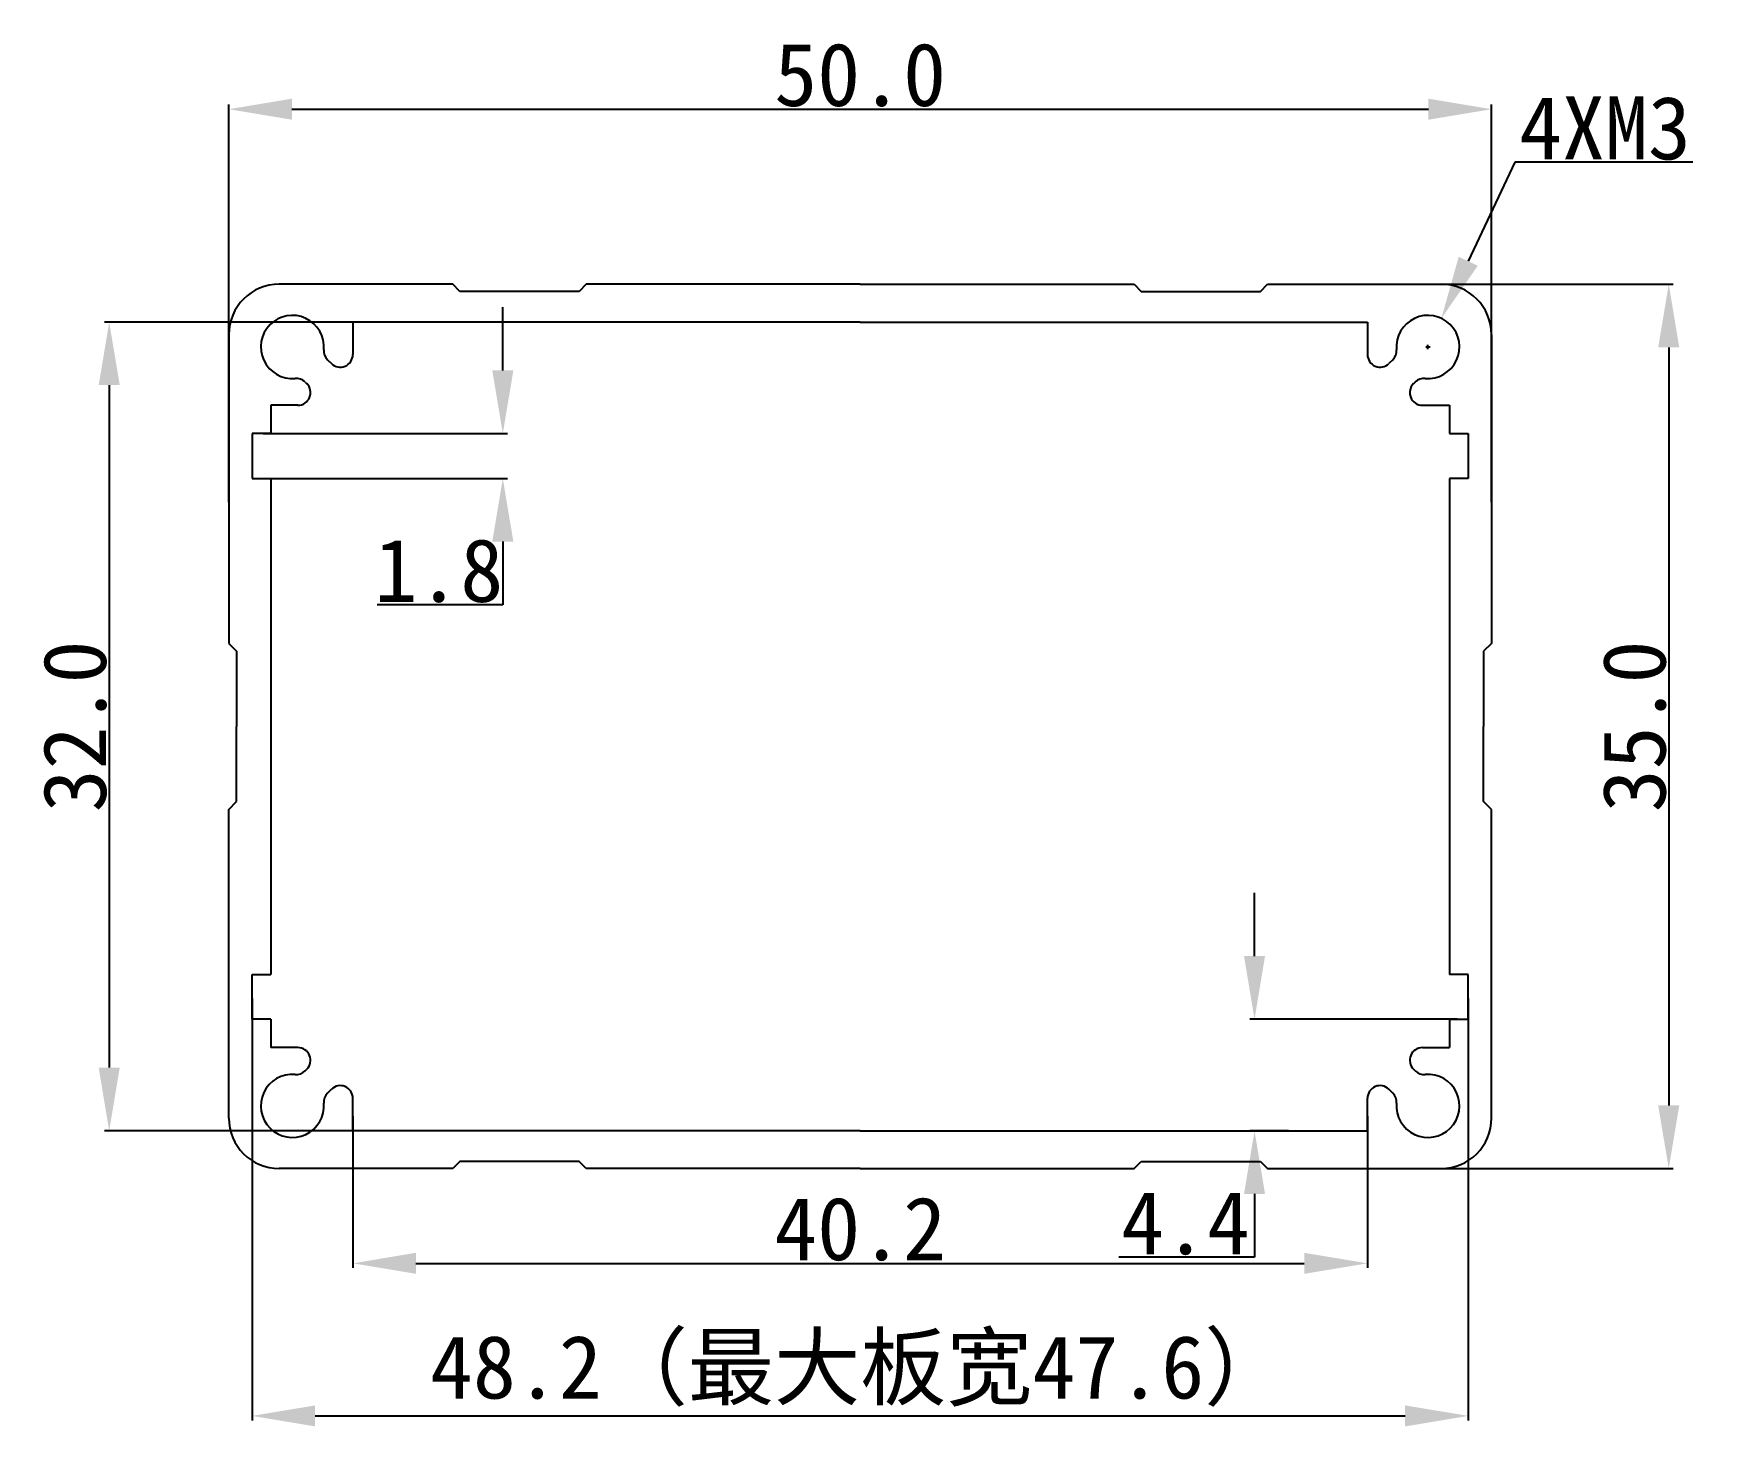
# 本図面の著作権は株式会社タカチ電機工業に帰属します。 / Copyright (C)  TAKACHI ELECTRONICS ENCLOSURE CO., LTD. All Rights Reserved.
# Model space of a CAD drawing. Header units: inches. Extents: x 32.9 to 99.3, y -35.9 to 19.3.
import ezdxf

# ---------------------------------------------------------------- set-up
doc = ezdxf.new("R2010")
doc.units = ezdxf.units.IN
doc.header["$MEASUREMENT"] = 0
doc.layers.get('Defpoints').update_dxf_attribs({"lineweight": 25})
doc.layers.add('1', color=30, linetype='Continuous')
doc.styles.get("Standard").update_dxf_attribs({"font": 'simhei.ttf'})
doc.dimstyles.get("Standard").update_dxf_attribs({"dimtxt": 2.5, "dimasz": 2.5, "dimexe": 0.18, "dimexo": 0.0625, "dimgap": 0.09, "dimtad": 1, "dimtoh": 1, "dimdec": 1, "dimzin": 0, "dimdsep": 46, "dimtxsty": 'Standard', "dimcen": 0.09, "dimadec": 0, "dimazin": 0, "dimtfac": 1, "dimtdec": 1, "dimtofl": 0, "dimtmove": 0, "dimatfit": 3, "dimfxl": 1, "dimtolj": 1, "dimtzin": 0, "dimarcsym": 0})

# ---------------------------------------------------------------- blocks, each defined once
blk = doc.blocks.new('*D34')
at = {"color": 0, "lineweight": -2}
for p, q in [((40.588, 0.726), (40.588, 16.465)), ((43.088, 16.285), (88.088, 16.285)), ((90.588, 0.726), (90.588, 16.465))]:
    blk.add_line(p, q, dxfattribs=at)
at = {"color": 0}
for points in [[(43.088, 16.702), (43.088, 15.869), (40.588, 16.285)], [(88.088, 16.702), (88.088, 15.869), (90.588, 16.285)]]:
    blk.add_solid(points, dxfattribs=at)
at = {"layer": 'Defpoints', "color": 0}
for p in [(90.588, 16.285), (40.588, 0.664), (90.588, 0.664)]:
    blk.add_point(p, dxfattribs=at)
at = {"color": 0, "insert": (65.588, 17.64), "char_height": 2.5, "attachment_point": 5}
blk.add_mtext('\\A1;50.0', dxfattribs=at)
blk = doc.blocks.new('*D35')
at = {"color": 0, "lineweight": -2}
for p, q in [((83.246, 9.354), (97.783, 9.354)), ((97.603, 6.854), (97.603, -23.17)), ((85.215, -25.67), (97.783, -25.67))]:
    blk.add_line(p, q, dxfattribs=at)
at = {"color": 0}
for points in [[(97.186, 6.854), (98.019, 6.854), (97.603, 9.354)], [(97.186, -23.17), (98.019, -23.17), (97.603, -25.67)]]:
    blk.add_solid(points, dxfattribs=at)
at = {"layer": 'Defpoints', "color": 0}
for p in [(83.183, 9.354), (85.153, -25.67), (97.603, -25.67)]:
    blk.add_point(p, dxfattribs=at)
at = {"color": 0, "insert": (96.249, -8.158), "char_height": 2.5, "attachment_point": 5, "rotation": 90}
blk.add_mtext('\\A1;35.0', dxfattribs=at)
blk = doc.blocks.new('*D37')
at = {"color": 0, "lineweight": -2}
for p, q in [((55.482, 7.856), (35.674, 7.856)), ((35.854, 5.356), (35.854, -21.672)), ((54.557, -24.172), (35.674, -24.172))]:
    blk.add_line(p, q, dxfattribs=at)
at = {"color": 0}
for points in [[(35.438, 5.356), (36.271, 5.356), (35.854, 7.856)], [(35.438, -21.672), (36.271, -21.672), (35.854, -24.172)]]:
    blk.add_solid(points, dxfattribs=at)
at = {"layer": 'Defpoints', "color": 0}
for p in [(55.545, 7.856), (35.854, -24.172), (54.619, -24.172)]:
    blk.add_point(p, dxfattribs=at)
at = {"color": 0, "insert": (34.5, -8.158), "char_height": 2.5, "attachment_point": 5, "rotation": 90}
blk.add_mtext('\\A1;32.0', dxfattribs=at)
blk = doc.blocks.new('*D40')
at = {"color": 0, "lineweight": -2}
for p, q in [((91.505, 14.185), (89.664, 10.263)), ((98.561, 14.185), (91.505, 14.185)), ((87.98, 6.869), (88.16, 6.869)), ((88.07, 6.779), (88.07, 6.959))]:
    blk.add_line(p, q, dxfattribs=at)
at = {"color": 0}
blk.add_solid([(89.286, 10.44), (90.041, 10.086), (88.601, 8)], dxfattribs=at)
at = {"layer": 'Defpoints', "color": 0}
for p in [(88.601, 8), (87.539, 5.737)]:
    blk.add_point(p, dxfattribs=at)
at = {"color": 0, "insert": (95.078, 15.525), "char_height": 2.5, "attachment_point": 5}
blk.add_mtext('\\A1;{\\f@SimHei|b0|i0|c134|p49;4XM3}', dxfattribs=at)
blk = doc.blocks.new('*D41')
at = {"color": 0, "lineweight": -2}
for p, q in [((51.439, 5.939), (51.439, 8.439)), ((41.945, 3.439), (51.619, 3.439)), ((41.945, 1.662), (51.619, 1.662)), ((51.439, -0.838), (51.439, -3.338)), ((51.439, -3.338), (46.462, -3.338))]:
    blk.add_line(p, q, dxfattribs=at)
at = {"color": 0}
for points in [[(51.023, 5.939), (51.856, 5.939), (51.439, 3.439)], [(51.023, -0.838), (51.856, -0.838), (51.439, 1.662)]]:
    blk.add_solid(points, dxfattribs=at)
at = {"layer": 'Defpoints', "color": 0}
for p in [(41.882, 3.439), (41.882, 1.662), (51.439, 1.662)]:
    blk.add_point(p, dxfattribs=at)
at = {"color": 0, "insert": (48.906, -1.998), "char_height": 2.5, "attachment_point": 5}
blk.add_mtext('\\A1;1.8', dxfattribs=at)
blk = doc.blocks.new('*D42')
at = {"layer": '1', "color": 0, "lineweight": -2}
for p, q in [((41.509, -18.929), (41.509, -35.644)), ((89.666, -18.929), (89.666, -35.644)), ((44.009, -35.464), (87.166, -35.464))]:
    blk.add_line(p, q, dxfattribs=at)
at = {"layer": '1', "color": 0}
for points in [[(44.009, -35.048), (44.009, -35.881), (41.509, -35.464)], [(87.166, -35.048), (87.166, -35.881), (89.666, -35.464)]]:
    blk.add_solid(points, dxfattribs=at)
at = {"layer": 'Defpoints', "color": 0}
for p in [(41.509, -18.867), (89.666, -18.867), (89.666, -35.464)]:
    blk.add_point(p, dxfattribs=at)
at = {"layer": '1', "color": 0, "insert": (65.588, -33.689), "char_height": 2.5, "attachment_point": 5}
blk.add_mtext('\\A1;48.2（最大板宽47.6）', dxfattribs=at)
blk = doc.blocks.new('*D43')
at = {"color": 0, "lineweight": -2}
for p, q in [((45.501, -23.591), (45.501, -29.602)), ((85.674, -23.591), (85.674, -29.602)), ((48.001, -29.422), (83.174, -29.422))]:
    blk.add_line(p, q, dxfattribs=at)
at = {"color": 0}
for points in [[(48.001, -29.005), (48.001, -29.838), (45.501, -29.422)], [(83.174, -29.005), (83.174, -29.838), (85.674, -29.422)]]:
    blk.add_solid(points, dxfattribs=at)
at = {"layer": 'Defpoints', "color": 0}
for p in [(45.501, -23.528), (85.674, -23.528), (85.674, -29.422)]:
    blk.add_point(p, dxfattribs=at)
at = {"color": 0, "insert": (65.588, -28.067), "char_height": 2.5, "attachment_point": 5}
blk.add_mtext('\\A1;40.2', dxfattribs=at)
blk = doc.blocks.new('*D44')
at = {"color": 0, "lineweight": -2}
for p, q in [((81.202, -17.255), (81.202, -14.755)), ((89.231, -19.755), (81.022, -19.755)), ((82.554, -24.172), (81.022, -24.172)), ((81.202, -26.672), (81.202, -29.172)), ((81.202, -29.172), (75.832, -29.172))]:
    blk.add_line(p, q, dxfattribs=at)
at = {"color": 0}
for points in [[(80.786, -17.255), (81.619, -17.255), (81.202, -19.755)], [(80.786, -26.672), (81.619, -26.672), (81.202, -24.172)]]:
    blk.add_solid(points, dxfattribs=at)
at = {"layer": 'Defpoints', "color": 0}
for p in [(89.293, -19.755), (81.202, -24.172), (82.617, -24.172)]:
    blk.add_point(p, dxfattribs=at)
at = {"color": 0, "insert": (78.472, -27.832), "char_height": 2.5, "attachment_point": 5}
blk.add_mtext('\\A1;4.4', dxfattribs=at)

msp = doc.modelspace()

# ---------------------------------------------------------------- linework, layer by layer
for p, q in [((49.458, 9.354), (42.588, 9.354)), ((49.74, 9.07), (49.458, 9.354)), ((54.74, 9.354), (54.457, 9.07)), ((65.588, 9.354), (54.74, 9.354)), ((65.588, 9.354), (76.436, 9.354)), ((76.436, 9.354), (76.719, 9.07)), ((81.436, 9.07), (81.718, 9.354)), ((81.718, 9.354), (88.588, 9.354)), ((54.457, 9.07), (49.74, 9.07)), ((76.719, 9.07), (81.436, 9.07)), ((40.588, 7.354), (40.588, -4.87)), ((65.588, 7.856), (45.501, 7.856)), ((45.501, 7.856), (45.501, 6.568)), ((65.588, 7.856), (85.674, 7.856)), ((85.674, 7.856), (85.674, 6.568)), ((90.588, 7.354), (90.588, -4.87)), ((44.498, 6.363), (44.65, 6.212)), ((86.678, 6.363), (86.526, 6.212)), ((43.611, 5.481), (43.678, 5.415)), ((87.564, 5.481), (87.498, 5.415)), ((43.326, 4.56), (42.255, 4.56)), ((42.255, 4.56), (42.255, 3.439)), ((87.85, 4.56), (88.92, 4.56)), ((88.92, 4.56), (88.92, 3.439)), ((42.255, 3.439), (41.509, 3.439)), ((41.509, 3.439), (41.509, 1.662)), ((88.92, 3.439), (89.666, 3.439)), ((89.666, 3.439), (89.666, 1.662)), ((41.509, 1.662), (42.255, 1.662)), ((42.255, 1.662), (42.255, -17.978)), ((89.666, 1.662), (88.92, 1.662)), ((88.92, 1.662), (88.92, -17.978)), ((40.588, -4.87), (40.901, -5.18)), ((40.901, -5.18), (40.901, -8.158)), ((90.588, -4.87), (90.275, -5.18)), ((90.275, -5.18), (90.275, -8.158)), ((40.901, -11.136), (40.901, -8.158)), ((90.275, -11.136), (90.275, -8.158)), ((40.588, -11.446), (40.901, -11.136)), ((90.588, -11.446), (90.275, -11.136)), ((40.588, -23.67), (40.588, -11.446)), ((90.588, -23.67), (90.588, -11.446)), ((41.509, -19.755), (41.509, -17.978)), ((41.509, -17.978), (42.255, -17.978)), ((89.666, -17.978), (88.92, -17.978)), ((89.666, -19.755), (89.666, -17.978)), ((42.255, -19.755), (41.509, -19.755)), ((42.255, -19.755), (42.255, -20.876)), ((88.92, -19.755), (89.666, -19.755)), ((88.92, -19.755), (88.92, -20.876)), ((43.326, -20.876), (42.255, -20.876)), ((87.85, -20.876), (88.92, -20.876)), ((43.611, -21.797), (43.678, -21.732)), ((87.564, -21.797), (87.498, -21.732)), ((44.498, -22.679), (44.65, -22.528)), ((86.678, -22.679), (86.526, -22.528)), ((45.501, -24.172), (45.501, -22.884)), ((85.674, -24.172), (85.674, -22.884)), ((65.588, -24.172), (45.501, -24.172)), ((65.588, -24.172), (85.674, -24.172)), ((49.458, -25.67), (42.588, -25.67)), ((49.74, -25.386), (49.458, -25.67)), ((54.457, -25.386), (49.74, -25.386)), ((54.74, -25.67), (54.457, -25.386)), ((65.588, -25.67), (54.74, -25.67)), ((65.588, -25.67), (76.436, -25.67)), ((76.436, -25.67), (76.719, -25.386)), ((76.719, -25.386), (81.436, -25.386)), ((81.436, -25.386), (81.718, -25.67)), ((81.718, -25.67), (88.588, -25.67))]:
    msp.add_line(p, q)
for centre, radius, start, end in [((42.588, 7.354), 2, 90, 180), ((88.588, 7.354), 2, 360, 90), ((43.106, 6.869), 1.25, 355.06509, 275.05455), ((88.07, 6.869), 1.25, 264.94545, 184.93491), ((44.849, 6.718), 0.5, 175.06509, 225.31087), ((86.327, 6.718), 0.5, 314.68913, 4.93491), ((45.001, 6.568), 0.5, 225.31087, 0), ((86.174, 6.568), 0.5, 180, 314.68913), ((43.26, 5.126), 0.5, 45.31087, 95.05455), ((43.326, 5.06), 0.5, 270, 45.31087), ((87.85, 5.06), 0.5, 134.68913, 270), ((87.916, 5.126), 0.5, 84.94545, 134.68913), ((43.326, -21.376), 0.5, 314.68913, 90), ((87.85, -21.376), 0.5, 90, 225.31087), ((43.106, -23.185), 1.25, 84.94545, 4.93491), ((43.26, -21.442), 0.5, 264.94545, 314.68913), ((88.07, -23.185), 1.25, 175.06509, 95.05455), ((87.916, -21.442), 0.5, 225.31087, 275.05455), ((45.001, -22.884), 0.5, 360, 134.68913), ((86.174, -22.884), 0.5, 45.31087, 180), ((44.849, -23.034), 0.5, 134.68913, 184.93491), ((86.327, -23.034), 0.5, 355.06509, 45.31087), ((42.588, -23.67), 2, 180, 270), ((88.588, -23.67), 2, 270, 0)]:
    msp.add_arc(centre, radius, start, end)

# ---------------------------------------------------------------- dimensions: what is measured, and where the dimension line sits
dim = msp.add_linear_dim(base=(90.588, 16.285), p1=(40.588, 0.664), p2=(90.588, 0.664), dimstyle='Standard')
dim.commit()
dim.dimension.update_dxf_attribs({"geometry": '*D34', "text_midpoint": (65.588, 16.285), "dimtype": 160})
dim = msp.add_diameter_dim_2p(p1=(87.539, 5.737), p2=(88.601, 8), text='{\\f@SimHei|b0|i0|c134|p49;4XM3}', dimstyle='Standard')
dim.commit()
dim.dimension.update_dxf_attribs({"geometry": '*D40', "text_midpoint": (95.078, 14.185), "dimtype": 163})
for base, p1, p2, picture, middle in [((97.603, -25.67), (83.183, 9.354), (85.153, -25.67), '*D35', (97.603, -8.158)), ((35.854, -24.172), (55.545, 7.856), (54.619, -24.172), '*D37', (35.854, -8.158))]:
    dim = msp.add_linear_dim(base=base, p1=p1, p2=p2, angle=90, dimstyle='Standard')
    dim.commit()
    dim.dimension.update_dxf_attribs({"geometry": picture, "text_midpoint": middle, "dimtype": 160})
for base, p1, p2, picture, middle in [((51.439, 1.662), (41.882, 3.439), (41.882, 1.662), '*D41', (48.906, -1.998)), ((81.202, -24.172), (89.293, -19.755), (82.617, -24.172), '*D44', (78.472, -27.832))]:
    dim = msp.add_linear_dim(base=base, p1=p1, p2=p2, angle=90, dimstyle='Standard')
    dim.commit()
    dim.dimension.update_dxf_attribs({"geometry": picture, "text_midpoint": middle})
dim = msp.add_linear_dim(base=(85.674, -29.422), p1=(45.501, -23.528), p2=(85.674, -23.528), dimstyle='Standard')
dim.commit()
dim.dimension.update_dxf_attribs({"geometry": '*D43', "text_midpoint": (65.588, -28.067)})
at = {"layer": '1'}
dim = msp.add_linear_dim(base=(89.666, -35.464), p1=(41.509, -18.867), p2=(89.666, -18.867), text='<>（最大板宽47.6）', dimstyle='Standard', dxfattribs=at)
dim.commit()
dim.dimension.update_dxf_attribs({"geometry": '*D42', "text_midpoint": (65.588, -35.464), "dimtype": 160})

doc.saveas('drawing.dxf')
